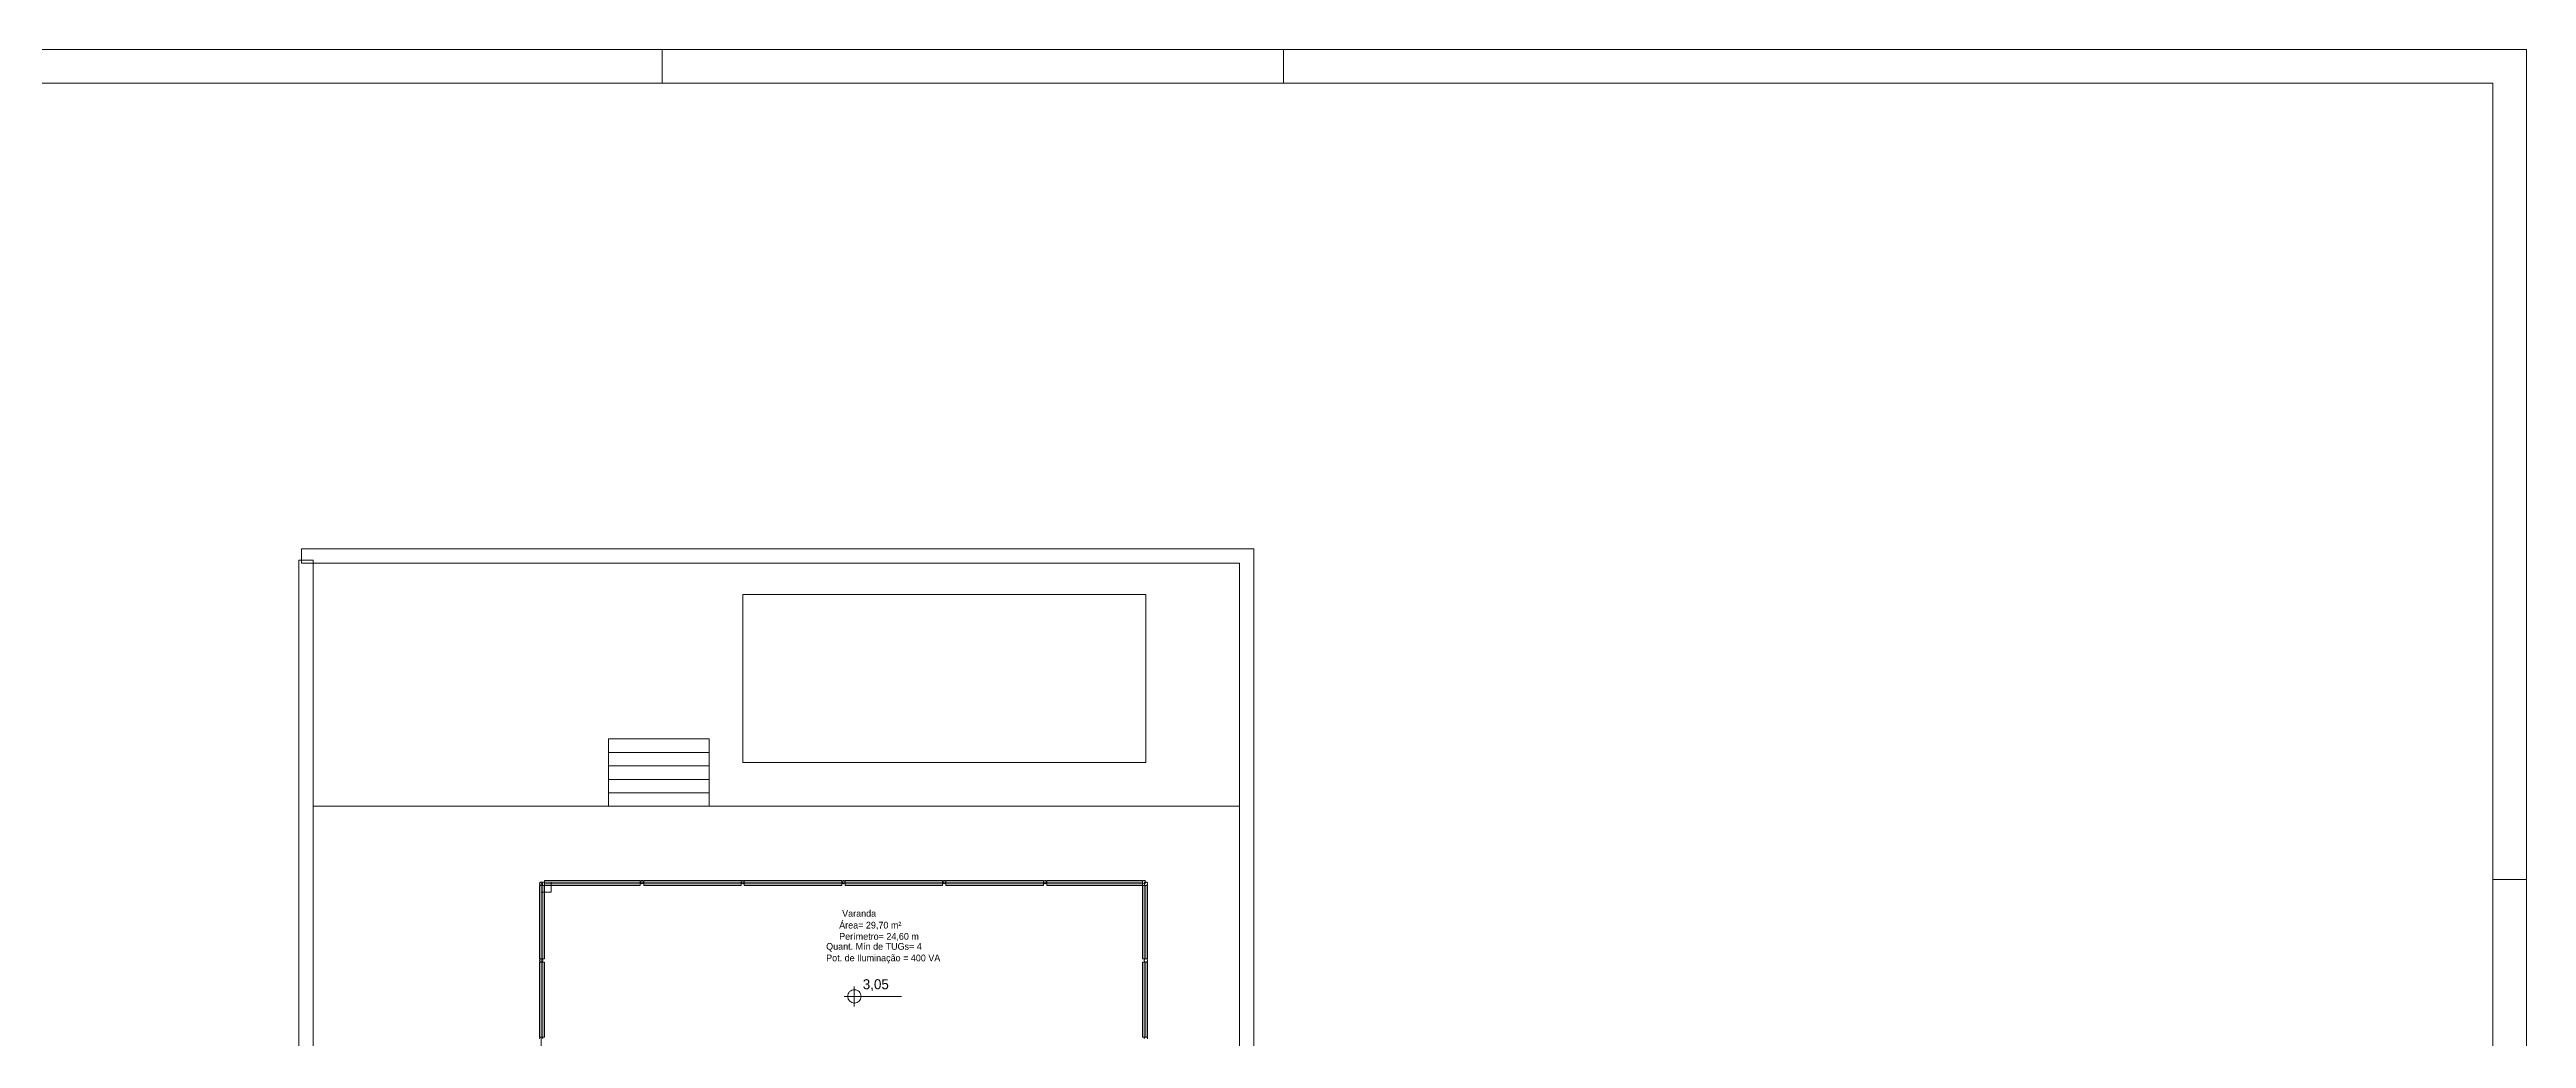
# Model space of a CAD drawing. Header units: millimetres. Extents: x -3501 to 2443, y -1417 to 2787.
# Drawn here: x -1244 to 2443, y 1316 to 2787 of the extents above; entities that cross this region are included whole.
import ezdxf

# ---------------------------------------------------------------- set-up
doc = ezdxf.new("R2010")
doc.units = ezdxf.units.MM
doc.layers.add('PDF_Geometry', color=7, linetype='Continuous')
doc.layers.add('Texto', color=7, linetype='Continuous')
doc.styles.add('PDF Bahnschrift', font='bahnschrift.ttf')

msp = doc.modelspace()

# ---------------------------------------------------------------- linework, layer by layer
at = {"layer": 'PDF_Geometry', "lineweight": 9}
for points in [[(-3427, 2787.1), (2442.6, 2787.1), (2442.6, -1417.3), (-3500.9, -1417.3)], [(-332.2, 2737.2), (-332.2, 2787.1)], [(592.7, 2737.2), (592.7, 2787.1)], [(2442.6, 1502.2), (2442.6, 2787.1)], [(2392.7, 1552.4), (2442.6, 1552.4)]]:
    msp.add_lwpolyline(points, dxfattribs=at)
at = {"layer": 'PDF_Geometry', "lineweight": 20}
msp.add_lwpolyline([(2442.6, -1367.4), (-3376.9, -1367.4), (-3376.9, 2737.2), (2392.7, 2737.2), (2392.7, -1367.4)], dxfattribs=at)
at = {"layer": 'PDF_Geometry', "color": 253, "lineweight": 18, "true_color": 0xaaaaaa}
for points in [[(-851.6, 2027.3), (-851.6, 448.9), (-851.6, 2023.3), (527.3, 2023.3), (-868.5, 2023.3), (-868.5, 2044.5), (-868.5, 2043.4), (-868.5, 2042.3), (-868.5, 2040.4), (-868.5, 2027.3), (-870.6, 2027.3), (-871.5, 2027.3), (-872.5, 2027.3)], [(-868.5, 2044.5), (548.4, 2044.5)], [(544.4, -149), (544.4, -169.9), (883.2, -169.9), (548.4, -169.9), (548.4, -466), (548.4, 2044.5), (548.4, -149), (883.2, -149)], [(-872.5, 2027.3), (-872.5, 448.9)], [(527.3, 2023.3), (527.3, -466)], [(-212, 1726.4), (-212, 1976.3), (387.8, 1976.3), (387.8, 1726.4)], [(-212, 1726.4), (387.8, 1726.4), (387.8, 1976.3), (-212, 1976.3)], [(-412, 1761.5), (-412, 1676.4), (-412, 1661.4), (-262.1, 1661.4), (-262.1, 1676.4), (-262.1, 1761.5), (-412, 1761.5), (-412, 1676.4), (-412, 1661.4), (-851.6, 1661.4), (-412, 1661.4), (-412, 1761.5), (-262.1, 1761.5), (-262.1, 1661.4), (527.3, 1661.4), (-851.6, 1661.4), (527.3, 1661.4), (-262.1, 1661.4), (-262.1, 1676.4), (-262.1, 1761.5)], [(-412, 1741.4), (-412, 1761.5), (-262.1, 1761.5), (-262.1, 1741.4), (-412, 1741.4), (-262.1, 1741.4)], [(-512.1, 1548.6), (-512.1, 1533.6)]]:
    msp.add_lwpolyline(points, close=True, dxfattribs=at)
for points in [[(-868.5, 2027.3), (-868.5, 2040.4), (-868.5, 2027.3)], [(-262.1, 1721.5), (-412, 1721.5)], [(-262.1, 1721.5), (-412, 1721.5), (-262.1, 1721.5)], [(-262.1, 1701.4), (-412, 1701.4)], [(-262.1, 1701.4), (-412, 1701.4), (-262.1, 1701.4)], [(-851.6, 1661.4), (-412, 1661.4), (-851.6, 1661.4)], [(-412, 1690.8), (-412, 1681.5), (-262.1, 1681.5), (-412, 1681.5), (-262.1, 1681.5), (-262.1, 1690.8)], [(-497.1, 1548.6), (-497.1, 1533.6), (-512.1, 1533.6), (-503.8, 1533.6)], [(-497.1, 1548.6), (-512.1, 1548.6), (-497.1, 1548.6)], [(372.8, 1548.6), (-462.1, 1548.6), (372.8, 1548.6)], [(380.4, 1548.6), (-462.1, 1548.6)], [(-512.1, 1498.6), (-512.1, 1199), (-512.1, 1498.6)], [(-512.1, 1498.6), (-512.1, 1199)]]:
    msp.add_lwpolyline(points, dxfattribs=at)
at = {"layer": 'PDF_Geometry', "lineweight": 18}
msp.add_lwpolyline([(-509.6, 1546), (-509.6, 1545.4), (-510, 1544.8), (-510.2, 1544.4), (-510.8, 1543.9), (-511.5, 1543.7), (-512.1, 1543.5), (-512.7, 1543.7), (-513.4, 1543.9), (-513.8, 1544.4), (-514.2, 1544.8), (-514.4, 1545.4), (-514.6, 1546), (-514.4, 1546.7), (-514.2, 1547.3), (-513.8, 1548), (-513.4, 1548.4), (-512.7, 1548.6), (-512.1, 1548.6), (-512.7, 1548.6), (-513.4, 1548.4), (-513.8, 1548), (-514.2, 1547.3), (-514.4, 1546.7), (-514.6, 1546), (-514.4, 1545.4), (-514.2, 1544.8), (-513.8, 1544.4), (-513.4, 1543.9), (-512.7, 1543.7), (-512.1, 1543.5), (-511.5, 1543.7), (-510.8, 1543.9), (-510.2, 1544.4), (-510, 1544.8), (-509.6, 1545.4), (-509.6, 1546), (-509.6, 1546.7), (-510, 1547.3), (-510.2, 1548), (-510.8, 1548.4), (-511.5, 1548.6), (-512.1, 1548.6, 0.426731)], format="xyb", close=True, dxfattribs=at)
for points in [[(-507, 1546.3), (-507, 1546.5), (-507, 1546.9), (-507, 1547.3), (-507, 1548), (-507, 1548.6), (-507, 1549.2), (-507, 1549.9), (-507, 1550.3), (-507, 1550.7), (-507, 1551.1), (-507, 1550.7), (-507, 1550.3), (-507, 1549.9), (-507, 1549.2), (-507, 1548.6), (-507, 1548), (-507, 1547.3), (-507, 1546.9), (-507, 1546.5), (-507, 1546.3), (-507, 1546), (-364.6, 1546), (-364.6, 1546.3), (-364.6, 1546.5), (-364.6, 1546.9), (-364.6, 1547.3), (-364.6, 1548), (-364.6, 1548.6), (-364.6, 1549.2), (-364.6, 1549.9), (-364.6, 1550.3), (-364.6, 1550.7), (-364.6, 1551.1), (-364.6, 1550.7), (-364.6, 1550.3), (-364.6, 1549.9), (-364.6, 1549.2), (-364.6, 1548.6), (-364.6, 1548), (-364.6, 1547.3), (-364.6, 1546.9), (-364.6, 1546.5), (-364.6, 1546.3)], [(-364.6, 1551.1), (-507, 1551.1)], [(-364.6, 1548.6), (-507, 1548.6)], [(-359.5, 1546.3), (-359.5, 1546.5), (-359.5, 1546.9), (-359.5, 1547.3), (-359.5, 1548), (-359.5, 1548.6), (-359.5, 1549.2), (-359.5, 1549.9), (-359.5, 1550.3), (-359.5, 1550.7), (-359.5, 1551.1), (-359.5, 1550.7), (-359.5, 1550.3), (-359.5, 1549.9), (-359.5, 1549.2), (-359.5, 1548.6), (-359.5, 1548), (-359.5, 1547.3), (-359.5, 1546.9), (-359.5, 1546.5), (-359.5, 1546.3), (-359.5, 1546), (-214.5, 1546), (-214.5, 1546.3), (-214.5, 1546.5), (-214.5, 1546.9), (-214.5, 1547.3), (-214.5, 1548), (-214.5, 1548.6), (-214.5, 1549.2), (-214.5, 1549.9), (-214.5, 1550.3), (-214.5, 1550.7), (-214.5, 1551.1), (-214.5, 1550.7), (-214.5, 1550.3), (-214.5, 1549.9), (-214.5, 1549.2), (-214.5, 1548.6), (-214.5, 1548), (-214.5, 1547.3), (-214.5, 1546.9), (-214.5, 1546.5), (-214.5, 1546.3)], [(-214.5, 1551.1), (-359.5, 1551.1)], [(-214.5, 1548.6), (-359.5, 1548.6)], [(-209.7, 1546.3), (-209.7, 1546.5), (-209.7, 1546.9), (-209.7, 1547.3), (-209.7, 1548), (-209.7, 1548.6), (-209.7, 1549.2), (-209.7, 1549.9), (-209.7, 1550.3), (-209.7, 1550.7), (-209.7, 1551.1), (-209.7, 1550.7), (-209.7, 1550.3), (-209.7, 1549.9), (-209.7, 1549.2), (-209.7, 1548.6), (-209.7, 1548), (-209.7, 1547.3), (-209.7, 1546.9), (-209.7, 1546.5), (-209.7, 1546.3), (-209.7, 1546), (-64.7, 1546), (-64.7, 1546.3), (-64.7, 1546.5), (-64.7, 1546.9), (-64.7, 1547.3), (-64.7, 1548), (-64.7, 1548.6), (-64.7, 1549.2), (-64.7, 1549.9), (-64.7, 1550.3), (-64.7, 1550.7), (-64.7, 1551.1), (-64.7, 1550.7), (-64.7, 1550.3), (-64.7, 1549.9), (-64.7, 1549.2), (-64.7, 1548.6), (-64.7, 1548), (-64.7, 1547.3), (-64.7, 1546.9), (-64.7, 1546.5), (-64.7, 1546.3)], [(-64.7, 1551.1), (-209.7, 1551.1)], [(-64.7, 1548.6), (-209.7, 1548.6)], [(-59.6, 1546.3), (-59.6, 1546.5), (-59.6, 1546.9), (-59.6, 1547.3), (-59.6, 1548), (-59.6, 1548.6), (-59.6, 1549.2), (-59.6, 1549.9), (-59.6, 1550.3), (-59.6, 1550.7), (-59.6, 1551.1), (-59.6, 1550.7), (-59.6, 1550.3), (-59.6, 1549.9), (-59.6, 1549.2), (-59.6, 1548.6), (-59.6, 1548), (-59.6, 1547.3), (-59.6, 1546.9), (-59.6, 1546.5), (-59.6, 1546.3), (-59.6, 1546), (85.4, 1546), (85.4, 1546.3), (85.4, 1546.5), (85.4, 1546.9), (85.4, 1547.3), (85.4, 1548), (85.4, 1548.6), (85.4, 1549.2), (85.4, 1549.9), (85.4, 1550.3), (85.4, 1550.7), (85.4, 1551.1), (85.4, 1550.7), (85.4, 1550.3), (85.4, 1549.9), (85.4, 1549.2), (85.4, 1548.6), (85.4, 1548), (85.4, 1547.3), (85.4, 1546.9), (85.4, 1546.5), (85.4, 1546.3)], [(85.4, 1551.1), (-59.6, 1551.1)], [(85.4, 1548.6), (-59.6, 1548.6)], [(90.4, 1546.3), (90.4, 1546.5), (90.4, 1546.9), (90.4, 1547.3), (90.4, 1548), (90.4, 1548.6), (90.4, 1549.2), (90.4, 1549.9), (90.4, 1550.3), (90.4, 1550.7), (90.4, 1551.1), (90.4, 1550.7), (90.4, 1550.3), (90.4, 1549.9), (90.4, 1549.2), (90.4, 1548.6), (90.4, 1548), (90.4, 1547.3), (90.4, 1546.9), (90.4, 1546.5), (90.4, 1546.3), (90.4, 1546), (235.4, 1546), (235.4, 1546.3), (235.4, 1546.5), (235.4, 1546.9), (235.4, 1547.3), (235.4, 1548), (235.4, 1548.6), (235.4, 1549.2), (235.4, 1549.9), (235.4, 1550.3), (235.4, 1550.7), (235.4, 1551.1), (235.4, 1550.7), (235.4, 1550.3), (235.4, 1549.9), (235.4, 1549.2), (235.4, 1548.6), (235.4, 1548), (235.4, 1547.3), (235.4, 1546.9), (235.4, 1546.5), (235.4, 1546.3)], [(235.4, 1551.1), (90.4, 1551.1)], [(235.4, 1548.6), (90.4, 1548.6)], [(240.3, 1546.3), (240.3, 1546.5), (240.3, 1546.9), (240.3, 1547.3), (240.3, 1548), (240.3, 1548.6), (240.3, 1549.2), (240.3, 1549.9), (240.3, 1550.3), (240.3, 1550.7), (240.3, 1551.1), (240.3, 1550.7), (240.3, 1550.3), (240.3, 1549.9), (240.3, 1549.2), (240.3, 1548.6), (240.3, 1548), (240.3, 1547.3), (240.3, 1546.9), (240.3, 1546.5), (240.3, 1546.3), (240.3, 1546), (382.9, 1546), (382.9, 1546.3), (382.9, 1546.5), (382.9, 1546.9), (382.9, 1547.3), (382.9, 1548), (382.9, 1548.6), (382.9, 1549.2), (382.9, 1549.9), (382.9, 1550.3), (382.9, 1550.7), (382.9, 1551.1), (382.9, 1550.7), (382.9, 1550.3), (382.9, 1549.9), (382.9, 1549.2), (382.9, 1548.6), (382.9, 1548), (382.9, 1547.3), (382.9, 1546.9), (382.9, 1546.5), (382.9, 1546.3)], [(382.9, 1551.1), (240.3, 1551.1)], [(382.9, 1548.6), (240.3, 1548.6)], [(-514.4, 1543.5), (-514.2, 1543.5), (-513.8, 1543.5), (-513.4, 1543.5), (-512.7, 1543.5), (-512.1, 1543.5), (-511.5, 1543.5), (-510.8, 1543.5), (-510.2, 1543.5), (-510, 1543.5), (-509.6, 1543.5), (-510, 1543.5), (-510.2, 1543.5), (-510.8, 1543.5), (-511.5, 1543.5), (-512.1, 1543.5), (-512.7, 1543.5), (-513.4, 1543.5), (-513.8, 1543.5), (-514.2, 1543.5), (-514.4, 1543.5), (-514.6, 1543.5), (-514.6, 1434.5), (-514.4, 1434.5), (-514.2, 1434.5), (-513.8, 1434.5), (-513.4, 1434.5), (-512.7, 1434.5), (-512.1, 1434.5), (-511.5, 1434.5), (-510.8, 1434.5), (-510.2, 1434.5), (-510, 1434.5), (-509.6, 1434.5), (-510, 1434.5), (-510.2, 1434.5), (-510.8, 1434.5), (-511.5, 1434.5), (-512.1, 1434.5), (-512.7, 1434.5), (-513.4, 1434.5), (-513.8, 1434.5), (-514.2, 1434.5), (-514.4, 1434.5)], [(-512.1, 1543.5), (-512.1, 1434.5)], [(-509.6, 1434.5), (-509.6, 1543.5)], [(385.5, 1543.5), (385.5, 1434.5)], [(387.8, 1434.5), (387.8, 1543.5)], [(390.3, 1434.5), (390.3, 1543.5)], [(-514.4, 1429.6), (-514.2, 1429.6), (-513.8, 1429.6), (-513.4, 1429.6), (-512.7, 1429.6), (-512.1, 1429.6), (-511.5, 1429.6), (-510.8, 1429.6), (-510.2, 1429.6), (-510, 1429.6), (-509.6, 1429.6), (-510, 1429.6), (-510.2, 1429.6), (-510.8, 1429.6), (-511.5, 1429.6), (-512.1, 1429.6), (-512.7, 1429.6), (-513.4, 1429.6), (-513.8, 1429.6), (-514.2, 1429.6), (-514.4, 1429.6), (-514.6, 1429.6), (-514.6, 1317.9), (-514.4, 1317.9), (-514.2, 1317.9), (-513.8, 1317.9), (-513.4, 1317.9), (-512.7, 1317.9), (-512.1, 1317.9), (-511.5, 1317.9), (-510.8, 1317.9), (-510.2, 1317.9), (-510, 1317.9), (-509.6, 1317.9), (-510, 1317.9), (-510.2, 1317.9), (-510.8, 1317.9), (-511.5, 1317.9), (-512.1, 1317.9), (-512.7, 1317.9), (-513.4, 1317.9), (-513.8, 1317.9), (-514.2, 1317.9), (-514.4, 1317.9)], [(-512.1, 1429.6), (-512.1, 1317.9)], [(-509.6, 1317.9), (-509.6, 1429.6)], [(385.5, 1429.6), (385.5, 1317.9)], [(387.8, 1317.9), (387.8, 1429.6)], [(390.3, 1317.9), (390.3, 1429.6)], [(-514.6, 1315.6), (-514.4, 1316.2), (-514.2, 1316.8), (-513.8, 1317.3), (-513.4, 1317.7), (-512.7, 1317.9), (-512.1, 1317.9), (-512.7, 1317.9), (-513.4, 1317.7), (-513.8, 1317.3), (-514.2, 1316.8), (-514.4, 1316.2), (-514.6, 1315.6)], [(-509.6, 1315.6), (-509.6, 1316.2), (-510, 1316.8), (-510.2, 1317.3), (-510.8, 1317.7), (-511.5, 1317.9), (-512.1, 1317.9), (-511.5, 1317.9), (-510.8, 1317.7), (-510.2, 1317.3), (-510, 1316.8), (-509.6, 1316.2), (-509.6, 1315.6)], [(385.5, 1315.6), (385.5, 1316.2), (385.7, 1316.8), (386.1, 1317.3), (386.5, 1317.7), (387.2, 1317.9), (387.8, 1317.9), (388.4, 1317.9), (389.1, 1317.7), (389.7, 1317.3), (390.1, 1316.8), (390.3, 1316.2), (390.3, 1315.6)], [(390.3, 1315.6), (390.3, 1316.2), (390.1, 1316.8), (389.7, 1317.3), (389.1, 1317.7), (388.4, 1317.9), (387.8, 1317.9), (387.2, 1317.9), (386.5, 1317.7), (386.1, 1317.3), (385.7, 1316.8), (385.5, 1316.2), (385.5, 1315.6)]]:
    msp.add_lwpolyline(points, dxfattribs=at)
for points in [[(-359.5, 1548.6), (-359.7, 1548), (-359.9, 1547.3), (-360.3, 1546.9), (-360.8, 1546.5), (-361.4, 1546.3), (-362, 1546), (-362.7, 1546.3), (-363.3, 1546.5), (-363.7, 1546.9), (-364.2, 1547.3), (-364.6, 1548), (-364.6, 1548.6), (-364.6, 1549.2), (-364.2, 1549.9), (-363.7, 1550.3), (-363.3, 1550.7), (-362.7, 1551.1), (-362, 1551.1), (-361.4, 1551.1), (-360.8, 1550.7), (-360.3, 1550.3), (-359.9, 1549.9), (-359.7, 1549.2), (-359.5, 1548.6), (-359.7, 1549.2), (-359.9, 1549.9), (-360.3, 1550.3), (-360.8, 1550.7), (-361.4, 1551.1), (-362, 1551.1), (-362.7, 1551.1), (-363.3, 1550.7), (-363.7, 1550.3), (-364.2, 1549.9), (-364.6, 1549.2), (-364.6, 1548.6), (-364.6, 1548), (-364.2, 1547.3), (-363.7, 1546.9), (-363.3, 1546.5), (-362.7, 1546.3), (-362, 1546), (-361.4, 1546.3), (-360.8, 1546.5), (-360.3, 1546.9), (-359.9, 1547.3), (-359.7, 1548)], [(-209.7, 1548.6), (-209.7, 1548), (-209.9, 1547.3), (-210.3, 1546.9), (-210.9, 1546.5), (-211.4, 1546.3), (-212, 1546), (-212.8, 1546.3), (-213.3, 1546.5), (-213.9, 1546.9), (-214.3, 1547.3), (-214.5, 1548), (-214.5, 1548.6), (-214.5, 1549.2), (-214.3, 1549.9), (-213.9, 1550.3), (-213.3, 1550.7), (-212.8, 1551.1), (-212, 1551.1), (-211.4, 1551.1), (-210.9, 1550.7), (-210.3, 1550.3), (-209.9, 1549.9), (-209.7, 1549.2), (-209.7, 1548.6), (-209.7, 1549.2), (-209.9, 1549.9), (-210.3, 1550.3), (-210.9, 1550.7), (-211.4, 1551.1), (-212, 1551.1), (-212.8, 1551.1), (-213.3, 1550.7), (-213.9, 1550.3), (-214.3, 1549.9), (-214.5, 1549.2), (-214.5, 1548.6), (-214.5, 1548), (-214.3, 1547.3), (-213.9, 1546.9), (-213.3, 1546.5), (-212.8, 1546.3), (-212, 1546), (-211.4, 1546.3), (-210.9, 1546.5), (-210.3, 1546.9), (-209.9, 1547.3), (-209.7, 1548)], [(-59.6, 1548.6), (-59.6, 1548), (-60, 1547.3), (-60.2, 1546.9), (-60.9, 1546.5), (-61.5, 1546.3), (-62.1, 1546), (-62.8, 1546.3), (-63.4, 1546.5), (-63.8, 1546.9), (-64.3, 1547.3), (-64.5, 1548), (-64.7, 1548.6), (-64.5, 1549.2), (-64.3, 1549.9), (-63.8, 1550.3), (-63.4, 1550.7), (-62.8, 1551.1), (-62.1, 1551.1), (-61.5, 1551.1), (-60.9, 1550.7), (-60.2, 1550.3), (-60, 1549.9), (-59.6, 1549.2), (-59.6, 1548.6), (-59.6, 1549.2), (-60, 1549.9), (-60.2, 1550.3), (-60.9, 1550.7), (-61.5, 1551.1), (-62.1, 1551.1), (-62.8, 1551.1), (-63.4, 1550.7), (-63.8, 1550.3), (-64.3, 1549.9), (-64.5, 1549.2), (-64.7, 1548.6), (-64.5, 1548), (-64.3, 1547.3), (-63.8, 1546.9), (-63.4, 1546.5), (-62.8, 1546.3), (-62.1, 1546), (-61.5, 1546.3), (-60.9, 1546.5), (-60.2, 1546.9), (-60, 1547.3), (-59.6, 1548)], [(90.4, 1548.6), (90.2, 1548), (90, 1547.3), (89.6, 1546.9), (89.2, 1546.5), (88.5, 1546.3), (87.9, 1546), (87.3, 1546.3), (86.6, 1546.5), (86.2, 1546.9), (85.8, 1547.3), (85.6, 1548), (85.4, 1548.6), (85.6, 1549.2), (85.8, 1549.9), (86.2, 1550.3), (86.6, 1550.7), (87.3, 1551.1), (87.9, 1551.1), (88.5, 1551.1), (89.2, 1550.7), (89.6, 1550.3), (90, 1549.9), (90.2, 1549.2), (90.4, 1548.6), (90.2, 1549.2), (90, 1549.9), (89.6, 1550.3), (89.2, 1550.7), (88.5, 1551.1), (87.9, 1551.1), (87.3, 1551.1), (86.6, 1550.7), (86.2, 1550.3), (85.8, 1549.9), (85.6, 1549.2), (85.4, 1548.6), (85.6, 1548), (85.8, 1547.3), (86.2, 1546.9), (86.6, 1546.5), (87.3, 1546.3), (87.9, 1546), (88.5, 1546.3), (89.2, 1546.5), (89.6, 1546.9), (90, 1547.3), (90.2, 1548)], [(240.3, 1548.6), (240.3, 1548), (240.1, 1547.3), (239.7, 1546.9), (239.2, 1546.5), (238.6, 1546.3), (238, 1546), (237.3, 1546.3), (236.7, 1546.5), (236.1, 1546.9), (235.6, 1547.3), (235.4, 1548), (235.4, 1548.6), (235.4, 1549.2), (235.6, 1549.9), (236.1, 1550.3), (236.7, 1550.7), (237.3, 1551.1), (238, 1551.1), (238.6, 1551.1), (239.2, 1550.7), (239.7, 1550.3), (240.1, 1549.9), (240.3, 1549.2), (240.3, 1548.6), (240.3, 1549.2), (240.1, 1549.9), (239.7, 1550.3), (239.2, 1550.7), (238.6, 1551.1), (238, 1551.1), (237.3, 1551.1), (236.7, 1550.7), (236.1, 1550.3), (235.6, 1549.9), (235.4, 1549.2), (235.4, 1548.6), (235.4, 1548), (235.6, 1547.3), (236.1, 1546.9), (236.7, 1546.5), (237.3, 1546.3), (238, 1546), (238.6, 1546.3), (239.2, 1546.5), (239.7, 1546.9), (240.1, 1547.3), (240.3, 1548)], [(385.5, 1546), (384.6, 1546.3), (384.2, 1546.5), (383.6, 1546.9), (383.1, 1547.3), (382.9, 1548), (382.9, 1548.6), (382.9, 1549.2), (383.1, 1549.9), (383.6, 1550.3), (384.2, 1550.7), (384.6, 1551.1), (385.5, 1551.1), (386.1, 1551.1), (386.5, 1550.7), (387.2, 1550.3), (387.6, 1549.9), (387.8, 1549.2), (387.8, 1548.6), (387.8, 1549.2), (387.6, 1549.9), (387.2, 1550.3), (386.5, 1550.7), (386.1, 1551.1), (385.5, 1551.1), (384.6, 1551.1), (384.2, 1550.7), (383.6, 1550.3), (383.1, 1549.9), (382.9, 1549.2), (382.9, 1548.6), (382.9, 1548), (383.1, 1547.3), (383.6, 1546.9), (384.2, 1546.5), (384.6, 1546.3), (385.5, 1546), (386.1, 1546.3), (386.5, 1546.5), (387.2, 1546.9), (387.6, 1547.3), (387.8, 1548), (387.8, 1548.6), (387.2, 1548.6), (386.5, 1548.4), (386.1, 1548), (385.7, 1547.3), (385.5, 1546.7), (385.5, 1546), (385.5, 1545.4), (385.7, 1544.8), (386.1, 1544.4), (386.5, 1543.9), (387.2, 1543.7), (387.8, 1543.5), (388.4, 1543.7), (389.1, 1543.9), (389.7, 1544.4), (390.1, 1544.8), (390.3, 1545.4), (390.3, 1546), (390.3, 1546.7), (390.1, 1547.3), (389.7, 1548), (389.1, 1548.4), (388.4, 1548.6), (387.8, 1548.6), (388.4, 1548.6), (389.1, 1548.4), (389.7, 1548), (390.1, 1547.3), (390.3, 1546.7), (390.3, 1546), (390.3, 1545.4), (390.1, 1544.8), (389.7, 1544.4), (389.1, 1543.9), (388.4, 1543.7), (387.8, 1543.5), (387.2, 1543.7), (386.5, 1543.9), (386.1, 1544.4), (385.7, 1544.8), (385.5, 1545.4)], [(-507, 1434.5), (-507, 1543.5), (-507, 1434.5), (-509.6, 1434.5)], [(-507, 1543.5), (-509.6, 1543.5)], [(-507, 1543.7), (-364.6, 1543.7), (-507, 1543.7), (-507, 1546.3)], [(-364.6, 1543.7), (-364.6, 1546.3)], [(-359.5, 1543.7), (-214.5, 1543.7), (-359.5, 1543.7), (-359.5, 1546.3)], [(-214.5, 1543.7), (-214.5, 1546.3)], [(-209.7, 1543.7), (-64.7, 1543.7), (-209.7, 1543.7), (-209.7, 1546.3)], [(-64.7, 1543.7), (-64.7, 1546.3)], [(-59.6, 1543.7), (85.4, 1543.7), (-59.6, 1543.7), (-59.6, 1546.3)], [(85.4, 1543.7), (85.4, 1546.3)], [(90.4, 1543.7), (235.4, 1543.7), (90.4, 1543.7), (90.4, 1546.3)], [(235.4, 1543.7), (235.4, 1546.3)], [(240.3, 1543.7), (382.9, 1543.7), (240.3, 1543.7), (240.3, 1546.3)], [(382.9, 1543.7), (382.9, 1546.3)], [(382.9, 1543.5), (382.9, 1434.5), (382.9, 1543.5), (385.5, 1543.5)], [(387.8, 1543.5), (388.4, 1543.5), (389.1, 1543.5), (389.7, 1543.5), (390.1, 1543.5), (390.3, 1543.5), (390.1, 1543.5), (389.7, 1543.5), (389.1, 1543.5), (388.4, 1543.5), (387.8, 1543.5), (387.2, 1543.5), (386.5, 1543.5), (386.1, 1543.5), (385.7, 1543.5), (385.5, 1543.5), (385.7, 1543.5), (386.1, 1543.5), (386.5, 1543.5), (387.2, 1543.5)], [(-512.1, 1434.5), (-511.5, 1434.5), (-510.8, 1434.3), (-510.2, 1433.9), (-510, 1433.2), (-509.6, 1432.6), (-509.6, 1432), (-509.6, 1431.3), (-510, 1430.7), (-510.2, 1430.3), (-510.8, 1429.9), (-511.5, 1429.6), (-512.1, 1429.6), (-512.7, 1429.6), (-513.4, 1429.9), (-513.8, 1430.3), (-514.2, 1430.7), (-514.4, 1431.3), (-514.6, 1432), (-514.4, 1432.6), (-514.2, 1433.2), (-513.8, 1433.9), (-513.4, 1434.3), (-512.7, 1434.5), (-512.1, 1434.5), (-512.7, 1434.5), (-513.4, 1434.3), (-513.8, 1433.9), (-514.2, 1433.2), (-514.4, 1432.6), (-514.6, 1432), (-514.4, 1431.3), (-514.2, 1430.7), (-513.8, 1430.3), (-513.4, 1429.9), (-512.7, 1429.6), (-512.1, 1429.6), (-511.5, 1429.6), (-510.8, 1429.9), (-510.2, 1430.3), (-510, 1430.7), (-509.6, 1431.3), (-509.6, 1432), (-509.6, 1432.6), (-510, 1433.2), (-510.2, 1433.9), (-510.8, 1434.3), (-511.5, 1434.5)], [(-507, 1317.9), (-507, 1429.6), (-507, 1317.9), (-509.6, 1317.9)], [(-507, 1429.6), (-509.6, 1429.6)], [(382.9, 1434.5), (385.5, 1434.5)], [(382.9, 1429.6), (382.9, 1317.9), (382.9, 1429.6), (385.5, 1429.6)], [(387.8, 1434.5), (387.2, 1434.5), (386.5, 1434.5), (386.1, 1434.5), (385.7, 1434.5), (385.5, 1434.5), (385.7, 1434.5), (386.1, 1434.5), (386.5, 1434.5), (387.2, 1434.5), (387.8, 1434.5), (388.4, 1434.5), (389.1, 1434.5), (389.7, 1434.5), (390.1, 1434.5), (390.3, 1434.5), (390.1, 1434.5), (389.7, 1434.5), (389.1, 1434.5), (388.4, 1434.5)], [(387.8, 1429.6), (387.2, 1429.6), (386.5, 1429.9), (386.1, 1430.3), (385.7, 1430.7), (385.5, 1431.3), (385.5, 1432), (385.5, 1432.6), (385.7, 1433.2), (386.1, 1433.9), (386.5, 1434.3), (387.2, 1434.5), (387.8, 1434.5), (388.4, 1434.5), (389.1, 1434.3), (389.7, 1433.9), (390.1, 1433.2), (390.3, 1432.6), (390.3, 1432), (390.3, 1431.3), (390.1, 1430.7), (389.7, 1430.3), (389.1, 1429.9), (388.4, 1429.6), (387.8, 1429.6), (388.4, 1429.6), (389.1, 1429.9), (389.7, 1430.3), (390.1, 1430.7), (390.3, 1431.3), (390.3, 1432), (390.3, 1432.6), (390.1, 1433.2), (389.7, 1433.9), (389.1, 1434.3), (388.4, 1434.5), (387.8, 1434.5), (387.2, 1434.5), (386.5, 1434.3), (386.1, 1433.9), (385.7, 1433.2), (385.5, 1432.6), (385.5, 1432), (385.5, 1431.3), (385.7, 1430.7), (386.1, 1430.3), (386.5, 1429.9), (387.2, 1429.6)], [(387.8, 1429.6), (388.4, 1429.6), (389.1, 1429.6), (389.7, 1429.6), (390.1, 1429.6), (390.3, 1429.6), (390.1, 1429.6), (389.7, 1429.6), (389.1, 1429.6), (388.4, 1429.6), (387.8, 1429.6), (387.2, 1429.6), (386.5, 1429.6), (386.1, 1429.6), (385.7, 1429.6), (385.5, 1429.6), (385.7, 1429.6), (386.1, 1429.6), (386.5, 1429.6), (387.2, 1429.6)], [(382.9, 1317.9), (385.5, 1317.9)], [(387.8, 1317.9), (387.2, 1317.9), (386.5, 1317.9), (386.1, 1317.9), (385.7, 1317.9), (385.5, 1317.9), (385.7, 1317.9), (386.1, 1317.9), (386.5, 1317.9), (387.2, 1317.9), (387.8, 1317.9), (388.4, 1317.9), (389.1, 1317.9), (389.7, 1317.9), (390.1, 1317.9), (390.3, 1317.9), (390.1, 1317.9), (389.7, 1317.9), (389.1, 1317.9), (388.4, 1317.9)]]:
    msp.add_lwpolyline(points, close=True, dxfattribs=at)
at = {"layer": 'Texto', "lineweight": 9}
for points in [[(-60.9, 1378.4), (24, 1378.4)], [(-46.1, 1363.4), (-46.1, 1393.5)]]:
    msp.add_lwpolyline(points, dxfattribs=at)
msp.add_lwpolyline([(-35.9, 1378.6, 0.414894), (-45.9, 1388.6, 0.414894), (-55.8, 1378.6)], format="xyb", dxfattribs=at)
for points in [[(-45.9, 1368.5), (-51.4, 1368.5), (-55.8, 1373.1), (-55.8, 1378.6)], [(-35.9, 1378.6), (-35.9, 1373.1), (-40.3, 1368.5), (-45.9, 1368.5)]]:
    msp.add_open_spline(points, degree=3, dxfattribs=at)

# ---------------------------------------------------------------- texts
at = {"layer": 'Texto', "attachment_point": 4, "style": 'PDF Bahnschrift'}
for s, insert, char_height in [('Área= 29,70 m²\\PPerímetro= 24,60 m', (-68.5, 1475.3), 10), ('Varanda', (-64.1, 1502), 10), ('Pot. de Iluminação = 400 VA', (-87.9, 1434.3), 10), ('3,05', (-33.4, 1395.3), 14.9)]:
    msp.add_mtext(s, dxfattribs=dict(at, insert=insert, char_height=char_height))
at = {"layer": 'Texto', "insert": (-87.9, 1451.6), "char_height": 10, "width": 163.567, "attachment_point": 4, "style": 'PDF Bahnschrift'}
msp.add_mtext('Quant. Mín de TUGs= 4 ', dxfattribs=at)

doc.saveas('drawing.dxf')
